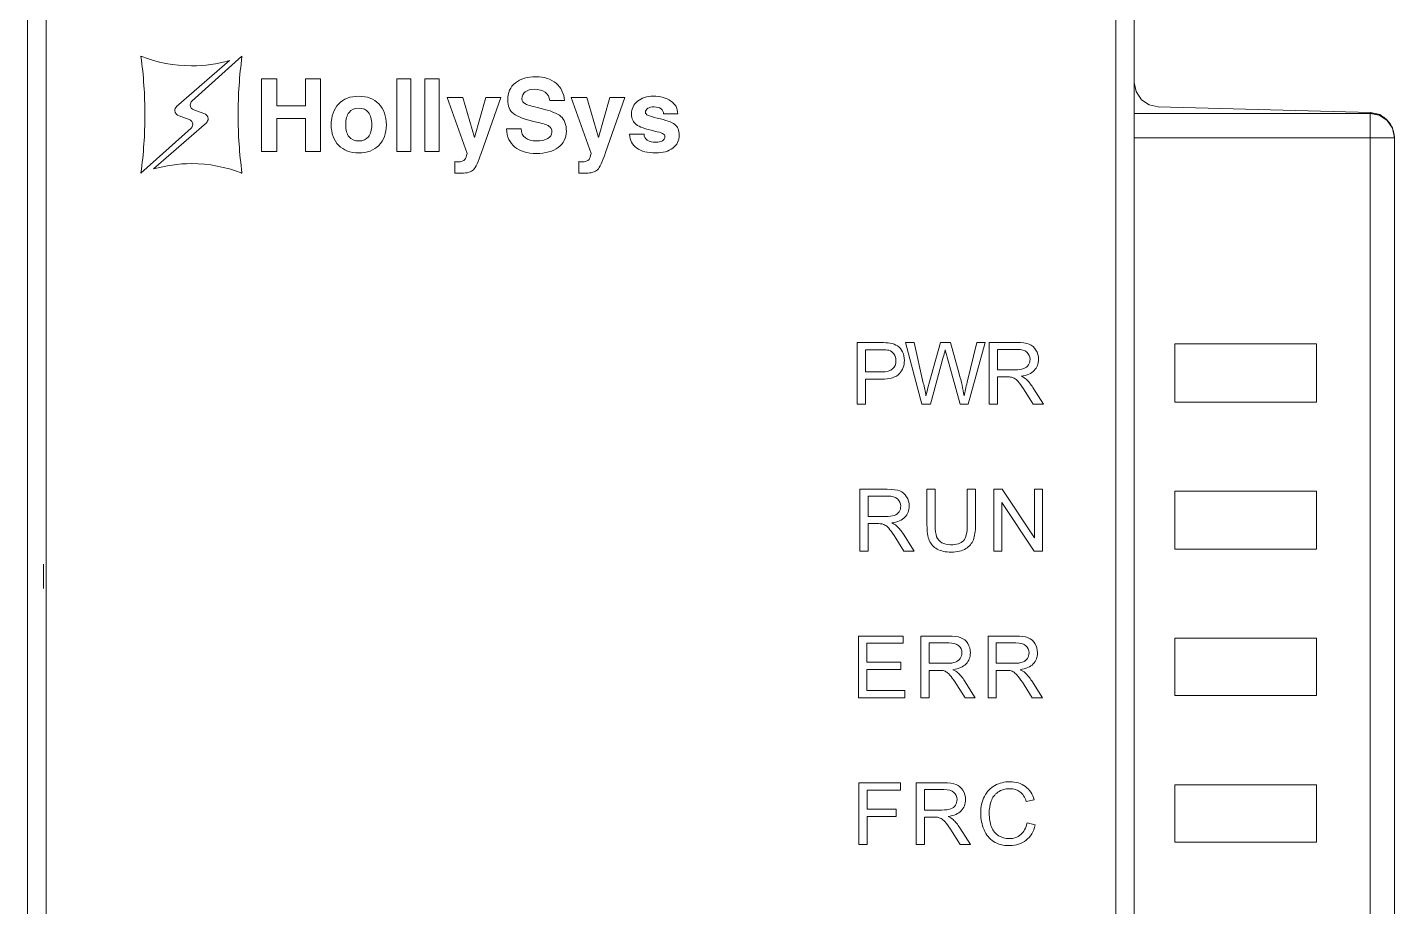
# Model space of a CAD drawing. Header units: millimetres. Extents: x 33157 to 59611, y -29750 to 1750.
# Drawn here: x 53348.92 to 53393.67, y -3073.43 to -3044.67 of the extents above; entities that cross this region are included whole.
import ezdxf

# ---------------------------------------------------------------- set-up
doc = ezdxf.new("R2010")
doc.units = ezdxf.units.MM
doc.layers.add('layer 1', color=7, linetype='Continuous', lineweight=18)

msp = doc.modelspace()

# ---------------------------------------------------------------- linework, layer by layer
at = {"layer": 'layer 1', "lineweight": 9}
for p, q in [((53348.924, -3043.274), (53348.924, -3207.671)), ((53349.54, -3043.274), (53349.54, -3107.638)), ((53384.522, -3043.274), (53384.522, -3107.638)), ((53385.121, -3043.274), (53385.121, -3170.437)), ((53392.83, -3047.485), (53392.83, -3168.689)), ((53393.629, -3048.251), (53393.629, -3048.284)), ((53393.629, -3048.284), (53393.629, -3168.207)), ((53349.45, -3062.225), (53349.45, -3063.023))]:
    msp.add_line(p, q, dxfattribs=at)
for points in [[(53386.449, -3056.928), (53391.082, -3056.928), (53391.082, -3055.024), (53386.449, -3055.024)], [(53386.449, -3061.738), (53391.082, -3061.738), (53391.082, -3059.835), (53386.449, -3059.835)], [(53386.449, -3066.523), (53391.082, -3066.523), (53391.082, -3064.645), (53386.449, -3064.645)], [(53386.449, -3071.323), (53391.082, -3071.323), (53391.082, -3069.445), (53386.449, -3069.445)]]:
    msp.add_lwpolyline(points, close=True, dxfattribs=at)
at = {"layer": 'layer 1'}
for points, knots in [([(53354.212, -3047.681), (53354.212, -3047.681), (53354.212, -3047.681), (53354.212, -3047.681), (53354.212, -3047.681), (53353.883, -3047.56), (53353.883, -3047.56), (53353.805, -3047.544), (53353.746, -3047.475), (53353.746, -3047.392), (53353.746, -3047.34), (53353.769, -3047.295), (53353.805, -3047.263), (53353.805, -3047.263), (53353.805, -3047.262), (53353.805, -3047.262), (53353.805, -3047.262), (53355.533, -3045.751), (53355.533, -3045.751), (53355.138, -3045.864), (53354.722, -3045.925), (53354.291, -3045.925), (53353.718, -3045.925), (53353.17, -3045.817), (53352.665, -3045.622), (53352.657, -3045.619), (53352.648, -3045.617), (53352.64, -3045.614), (53352.64, -3045.614), (53352.64, -3045.624), (53352.64, -3045.624), (53352.724, -3046.246), (53352.768, -3046.88), (53352.768, -3047.525), (53352.768, -3048.169), (53352.724, -3048.803), (53352.64, -3049.424), (53352.64, -3049.424), (53352.64, -3049.438), (53352.64, -3049.438), (53352.64, -3049.438), (53354.279, -3047.969), (53354.279, -3047.969), (53354.279, -3047.969), (53354.279, -3047.968), (53354.279, -3047.968), (53354.312, -3047.937), (53354.332, -3047.893), (53354.332, -3047.844), (53354.332, -3047.768), (53354.282, -3047.703), (53354.212, -3047.681)], [0, 0, 0, 0, 137103.462446, 137103.462446, 137103.462446, 274206.924892, 274206.924892, 274206.924892, 411310.387339, 411310.387339, 411310.387339, 548413.849785, 548413.849785, 548413.849785, 685517.312231, 685517.312231, 685517.312231, 822620.774677, 822620.774677, 822620.774677, 959724.237123, 959724.237123, 959724.237123, 1096827.69957, 1096827.69957, 1096827.69957, 1233931.162016, 1233931.162016, 1233931.162016, 1371034.624462, 1371034.624462, 1371034.624462, 1508138.086908, 1508138.086908, 1508138.086908, 1645241.549354, 1645241.549354, 1645241.549354, 1782345.011801, 1782345.011801, 1782345.011801, 1919448.474247, 1919448.474247, 1919448.474247, 2056551.936693, 2056551.936693, 2056551.936693, 2193655.399139, 2193655.399139, 2193655.399139, 2330758.861585, 2330758.861585, 2330758.861585, 2330758.861585]), ([(53354.37, -3047.37), (53354.37, -3047.37), (53354.37, -3047.37), (53354.37, -3047.37), (53354.37, -3047.37), (53354.7, -3047.49), (53354.7, -3047.49), (53354.778, -3047.507), (53354.836, -3047.576), (53354.836, -3047.659), (53354.836, -3047.71), (53354.813, -3047.756), (53354.777, -3047.788), (53354.777, -3047.788), (53354.777, -3047.789), (53354.777, -3047.789), (53354.777, -3047.789), (53353.049, -3049.3), (53353.049, -3049.3), (53353.444, -3049.187), (53353.86, -3049.125), (53354.291, -3049.125), (53354.865, -3049.125), (53355.413, -3049.233), (53355.917, -3049.429), (53355.926, -3049.432), (53355.934, -3049.434), (53355.942, -3049.437), (53355.942, -3049.437), (53355.942, -3049.426), (53355.942, -3049.426), (53355.859, -3048.805), (53355.815, -3048.171), (53355.815, -3047.526), (53355.815, -3046.882), (53355.859, -3046.248), (53355.942, -3045.626), (53355.942, -3045.626), (53355.942, -3045.613), (53355.942, -3045.613), (53355.942, -3045.613), (53354.303, -3047.081), (53354.303, -3047.081), (53354.303, -3047.081), (53354.303, -3047.082), (53354.303, -3047.082), (53354.271, -3047.114), (53354.25, -3047.157), (53354.25, -3047.206), (53354.25, -3047.283), (53354.301, -3047.347), (53354.37, -3047.37)], [0, 0, 0, 0, 137108.728359, 137108.728359, 137108.728359, 274217.456719, 274217.456719, 274217.456719, 411326.185078, 411326.185078, 411326.185078, 548434.913437, 548434.913437, 548434.913437, 685543.641796, 685543.641796, 685543.641796, 822652.370156, 822652.370156, 822652.370156, 959761.098515, 959761.098515, 959761.098515, 1096869.826874, 1096869.826874, 1096869.826874, 1233978.555234, 1233978.555234, 1233978.555234, 1371087.283593, 1371087.283593, 1371087.283593, 1508196.011952, 1508196.011952, 1508196.011952, 1645304.740312, 1645304.740312, 1645304.740312, 1782413.468671, 1782413.468671, 1782413.468671, 1919522.19703, 1919522.19703, 1919522.19703, 2056630.925389, 2056630.925389, 2056630.925389, 2193739.653749, 2193739.653749, 2193739.653749, 2330848.382108, 2330848.382108, 2330848.382108, 2330848.382108]), ([(53356.586, -3046.348), (53356.586, -3046.348), (53356.834, -3046.348), (53356.834, -3046.348), (53356.834, -3046.348), (53357.084, -3046.348), (53357.084, -3046.348), (53357.084, -3046.348), (53357.084, -3047.239), (53357.084, -3047.239), (53357.084, -3047.239), (53358.015, -3047.239), (53358.015, -3047.239), (53358.015, -3047.239), (53358.015, -3046.348), (53358.015, -3046.348), (53358.015, -3046.348), (53358.263, -3046.348), (53358.263, -3046.348), (53358.263, -3046.348), (53358.512, -3046.348), (53358.512, -3046.348), (53358.512, -3046.348), (53358.512, -3048.728), (53358.512, -3048.728), (53358.512, -3048.728), (53358.264, -3048.728), (53358.264, -3048.728), (53358.264, -3048.728), (53358.015, -3048.728), (53358.015, -3048.728), (53358.015, -3048.728), (53358.015, -3047.649), (53358.015, -3047.649), (53358.015, -3047.649), (53357.084, -3047.649), (53357.084, -3047.649), (53357.084, -3047.649), (53357.084, -3048.728), (53357.084, -3048.728), (53357.084, -3048.728), (53356.836, -3048.728), (53356.836, -3048.728), (53356.836, -3048.728), (53356.586, -3048.728), (53356.586, -3048.728), (53356.586, -3048.728), (53356.586, -3046.348), (53356.586, -3046.348)], [0, 0, 0, 0, 137491.532904, 137491.532904, 137491.532904, 274983.065808, 274983.065808, 274983.065808, 412474.598712, 412474.598712, 412474.598712, 549966.131616, 549966.131616, 549966.131616, 687457.66452, 687457.66452, 687457.66452, 824949.197424, 824949.197424, 824949.197424, 962440.730328, 962440.730328, 962440.730328, 1099932.263232, 1099932.263232, 1099932.263232, 1237423.796137, 1237423.796137, 1237423.796137, 1374915.329041, 1374915.329041, 1374915.329041, 1512406.861945, 1512406.861945, 1512406.861945, 1649898.394849, 1649898.394849, 1649898.394849, 1787389.927753, 1787389.927753, 1787389.927753, 1924881.460657, 1924881.460657, 1924881.460657, 2062372.993561, 2062372.993561, 2062372.993561, 2199864.526465, 2199864.526465, 2199864.526465, 2199864.526465]), ([(53361.001, -3046.348), (53361.001, -3046.348), (53361.233, -3046.348), (53361.233, -3046.348), (53361.233, -3046.348), (53361.466, -3046.348), (53361.466, -3046.348), (53361.466, -3046.348), (53361.466, -3048.728), (53361.466, -3048.728), (53361.466, -3048.728), (53361.234, -3048.728), (53361.234, -3048.728), (53361.234, -3048.728), (53361.001, -3048.728), (53361.001, -3048.728), (53361.001, -3048.728), (53361.001, -3046.348), (53361.001, -3046.348)], [0, 0, 0, 0, 145598.028207, 145598.028207, 145598.028207, 291196.056414, 291196.056414, 291196.056414, 436794.084621, 436794.084621, 436794.084621, 582392.112828, 582392.112828, 582392.112828, 727990.141035, 727990.141035, 727990.141035, 873588.169242, 873588.169242, 873588.169242, 873588.169242]), ([(53361.923, -3046.348), (53361.923, -3046.348), (53362.154, -3046.348), (53362.154, -3046.348), (53362.154, -3046.348), (53362.387, -3046.348), (53362.387, -3046.348), (53362.387, -3046.348), (53362.387, -3048.728), (53362.387, -3048.728), (53362.387, -3048.728), (53362.156, -3048.728), (53362.156, -3048.728), (53362.156, -3048.728), (53361.923, -3048.728), (53361.923, -3048.728), (53361.923, -3048.728), (53361.923, -3046.348), (53361.923, -3046.348)], [0, 0, 0, 0, 145600.467862, 145600.467862, 145600.467862, 291200.935724, 291200.935724, 291200.935724, 436801.403586, 436801.403586, 436801.403586, 582401.871449, 582401.871449, 582401.871449, 728002.339311, 728002.339311, 728002.339311, 873602.807173, 873602.807173, 873602.807173, 873602.807173]), ([(53366.005, -3047.063), (53365.997, -3046.95), (53365.947, -3046.859), (53365.856, -3046.793), (53365.766, -3046.726), (53365.648, -3046.693), (53365.502, -3046.693), (53365.376, -3046.693), (53365.277, -3046.721), (53365.206, -3046.776), (53365.135, -3046.832), (53365.099, -3046.909), (53365.099, -3047.009), (53365.099, -3047.08), (53365.136, -3047.135), (53365.211, -3047.174), (53365.284, -3047.213), (53365.44, -3047.258), (53365.679, -3047.311), (53366.025, -3047.389), (53366.257, -3047.479), (53366.374, -3047.58), (53366.49, -3047.681), (53366.549, -3047.842), (53366.549, -3048.064), (53366.549, -3048.288), (53366.461, -3048.465), (53366.285, -3048.596), (53366.109, -3048.728), (53365.871, -3048.793), (53365.571, -3048.793), (53365.269, -3048.793), (53365.034, -3048.723), (53364.865, -3048.584), (53364.695, -3048.445), (53364.604, -3048.247), (53364.592, -3047.99), (53364.592, -3047.99), (53365.071, -3047.99), (53365.071, -3047.99), (53365.077, -3048.116), (53365.123, -3048.213), (53365.209, -3048.281), (53365.296, -3048.349), (53365.416, -3048.383), (53365.571, -3048.383), (53365.729, -3048.383), (53365.853, -3048.358), (53365.942, -3048.306), (53366.032, -3048.255), (53366.076, -3048.184), (53366.076, -3048.094), (53366.076, -3048.004), (53366.044, -3047.938), (53365.98, -3047.896), (53365.917, -3047.854), (53365.783, -3047.81), (53365.578, -3047.765), (53365.2, -3047.681), (53364.948, -3047.589), (53364.82, -3047.491), (53364.694, -3047.394), (53364.631, -3047.242), (53364.631, -3047.036), (53364.631, -3046.805), (53364.714, -3046.622), (53364.882, -3046.486), (53365.049, -3046.351), (53365.275, -3046.283), (53365.561, -3046.283), (53365.827, -3046.283), (53366.044, -3046.353), (53366.212, -3046.494), (53366.379, -3046.635), (53366.472, -3046.824), (53366.491, -3047.063), (53366.491, -3047.063), (53366.005, -3047.063), (53366.005, -3047.063)], [0, 0, 0, 0, 135643.037634, 135643.037634, 135643.037634, 271286.075267, 271286.075267, 271286.075267, 406929.112901, 406929.112901, 406929.112901, 542572.150535, 542572.150535, 542572.150535, 678215.188168, 678215.188168, 678215.188168, 813858.225802, 813858.225802, 813858.225802, 949501.263435, 949501.263435, 949501.263435, 1085144.301069, 1085144.301069, 1085144.301069, 1220787.338703, 1220787.338703, 1220787.338703, 1356430.376336, 1356430.376336, 1356430.376336, 1492073.41397, 1492073.41397, 1492073.41397, 1627716.451604, 1627716.451604, 1627716.451604, 1763359.489237, 1763359.489237, 1763359.489237, 1899002.526871, 1899002.526871, 1899002.526871, 2034645.564505, 2034645.564505, 2034645.564505, 2170288.602138, 2170288.602138, 2170288.602138, 2305931.639772, 2305931.639772, 2305931.639772, 2441574.677405, 2441574.677405, 2441574.677405, 2577217.715039, 2577217.715039, 2577217.715039, 2712860.752673, 2712860.752673, 2712860.752673, 2848503.790306, 2848503.790306, 2848503.790306, 2984146.82794, 2984146.82794, 2984146.82794, 3119789.865574, 3119789.865574, 3119789.865574, 3255432.903207, 3255432.903207, 3255432.903207, 3391075.940841, 3391075.940841, 3391075.940841, 3526718.978474, 3526718.978474, 3526718.978474, 3526718.978474]), ([(53359.104, -3048.527), (53358.941, -3048.362), (53358.86, -3048.139), (53358.86, -3047.858), (53358.86, -3047.571), (53358.941, -3047.343), (53359.104, -3047.174), (53359.266, -3047.006), (53359.485, -3046.921), (53359.761, -3046.921), (53360.038, -3046.921), (53360.258, -3047.006), (53360.42, -3047.174), (53360.582, -3047.343), (53360.663, -3047.571), (53360.663, -3047.858), (53360.663, -3048.139), (53360.582, -3048.362), (53360.42, -3048.527), (53360.258, -3048.692), (53360.038, -3048.774), (53359.761, -3048.774), (53359.485, -3048.774), (53359.266, -3048.692), (53359.104, -3048.527)], [0, 0, 0, 0, 142355.771909, 142355.771909, 142355.771909, 284711.543818, 284711.543818, 284711.543818, 427067.315728, 427067.315728, 427067.315728, 569423.087637, 569423.087637, 569423.087637, 711778.859546, 711778.859546, 711778.859546, 854134.631455, 854134.631455, 854134.631455, 996490.403364, 996490.403364, 996490.403364, 1138846.175274, 1138846.175274, 1138846.175274, 1138846.175274]), ([(53363.772, -3048.766), (53363.67, -3049.063), (53363.583, -3049.249), (53363.511, -3049.325), (53363.438, -3049.4), (53363.309, -3049.438), (53363.123, -3049.438), (53363.123, -3049.438), (53362.901, -3049.433), (53362.901, -3049.433), (53362.901, -3049.433), (53362.901, -3049.061), (53362.901, -3049.061), (53362.912, -3049.065), (53362.942, -3049.067), (53362.991, -3049.067), (53363.115, -3049.067), (53363.196, -3049.042), (53363.234, -3048.991), (53363.257, -3048.959), (53363.281, -3048.892), (53363.305, -3048.79), (53363.305, -3048.79), (53362.648, -3046.967), (53362.648, -3046.967), (53362.648, -3046.967), (53362.903, -3046.967), (53362.903, -3046.967), (53362.903, -3046.967), (53363.161, -3046.967), (53363.161, -3046.967), (53363.161, -3046.967), (53363.544, -3048.274), (53363.544, -3048.274), (53363.544, -3048.274), (53363.545, -3048.274), (53363.545, -3048.274), (53363.545, -3048.274), (53363.918, -3046.967), (53363.918, -3046.967), (53363.918, -3046.967), (53364.161, -3046.967), (53364.161, -3046.967), (53364.161, -3046.967), (53364.404, -3046.967), (53364.404, -3046.967), (53364.404, -3046.967), (53363.772, -3048.766), (53363.772, -3048.766)], [0, 0, 0, 0, 137508.100807, 137508.100807, 137508.100807, 275016.201614, 275016.201614, 275016.201614, 412524.302421, 412524.302421, 412524.302421, 550032.403228, 550032.403228, 550032.403228, 687540.504035, 687540.504035, 687540.504035, 825048.604842, 825048.604842, 825048.604842, 962556.705649, 962556.705649, 962556.705649, 1100064.806456, 1100064.806456, 1100064.806456, 1237572.907263, 1237572.907263, 1237572.907263, 1375081.00807, 1375081.00807, 1375081.00807, 1512589.108877, 1512589.108877, 1512589.108877, 1650097.209684, 1650097.209684, 1650097.209684, 1787605.310491, 1787605.310491, 1787605.310491, 1925113.411298, 1925113.411298, 1925113.411298, 2062621.512105, 2062621.512105, 2062621.512105, 2200129.612912, 2200129.612912, 2200129.612912, 2200129.612912]), ([(53367.829, -3048.766), (53367.728, -3049.063), (53367.64, -3049.249), (53367.568, -3049.325), (53367.496, -3049.4), (53367.366, -3049.438), (53367.181, -3049.438), (53367.181, -3049.438), (53366.959, -3049.433), (53366.959, -3049.433), (53366.959, -3049.433), (53366.959, -3049.061), (53366.959, -3049.061), (53366.969, -3049.065), (53366.999, -3049.067), (53367.048, -3049.067), (53367.172, -3049.067), (53367.253, -3049.042), (53367.291, -3048.991), (53367.314, -3048.959), (53367.338, -3048.892), (53367.362, -3048.79), (53367.362, -3048.79), (53366.705, -3046.967), (53366.705, -3046.967), (53366.705, -3046.967), (53366.961, -3046.967), (53366.961, -3046.967), (53366.961, -3046.967), (53367.218, -3046.967), (53367.218, -3046.967), (53367.218, -3046.967), (53367.601, -3048.274), (53367.601, -3048.274), (53367.601, -3048.274), (53367.602, -3048.274), (53367.602, -3048.274), (53367.602, -3048.274), (53367.975, -3046.967), (53367.975, -3046.967), (53367.975, -3046.967), (53368.218, -3046.967), (53368.218, -3046.967), (53368.218, -3046.967), (53368.461, -3046.967), (53368.461, -3046.967), (53368.461, -3046.967), (53367.829, -3048.766), (53367.829, -3048.766)], [0, 0, 0, 0, 137518.243288, 137518.243288, 137518.243288, 275036.486576, 275036.486576, 275036.486576, 412554.729864, 412554.729864, 412554.729864, 550072.973152, 550072.973152, 550072.973152, 687591.21644, 687591.21644, 687591.21644, 825109.459728, 825109.459728, 825109.459728, 962627.703016, 962627.703016, 962627.703016, 1100145.946304, 1100145.946304, 1100145.946304, 1237664.189592, 1237664.189592, 1237664.189592, 1375182.43288, 1375182.43288, 1375182.43288, 1512700.676168, 1512700.676168, 1512700.676168, 1650218.919456, 1650218.919456, 1650218.919456, 1787737.162744, 1787737.162744, 1787737.162744, 1925255.406032, 1925255.406032, 1925255.406032, 2062773.64932, 2062773.64932, 2062773.64932, 2200291.892608, 2200291.892608, 2200291.892608, 2200291.892608]), ([(53369.73, -3047.496), (53369.73, -3047.428), (53369.702, -3047.373), (53369.646, -3047.332), (53369.59, -3047.291), (53369.516, -3047.27), (53369.423, -3047.27), (53369.333, -3047.27), (53369.263, -3047.286), (53369.213, -3047.316), (53369.162, -3047.347), (53369.137, -3047.39), (53369.137, -3047.445), (53369.137, -3047.484), (53369.166, -3047.518), (53369.223, -3047.546), (53369.279, -3047.573), (53369.379, -3047.602), (53369.523, -3047.635), (53369.808, -3047.699), (53369.999, -3047.768), (53370.095, -3047.844), (53370.192, -3047.919), (53370.24, -3048.038), (53370.24, -3048.2), (53370.24, -3048.372), (53370.17, -3048.511), (53370.03, -3048.617), (53369.89, -3048.722), (53369.706, -3048.774), (53369.477, -3048.774), (53369.205, -3048.774), (53368.996, -3048.723), (53368.85, -3048.619), (53368.704, -3048.515), (53368.626, -3048.364), (53368.616, -3048.166), (53368.616, -3048.166), (53369.089, -3048.166), (53369.089, -3048.166), (53369.092, -3048.247), (53369.128, -3048.31), (53369.197, -3048.356), (53369.265, -3048.402), (53369.358, -3048.425), (53369.476, -3048.425), (53369.569, -3048.425), (53369.642, -3048.409), (53369.694, -3048.377), (53369.747, -3048.345), (53369.773, -3048.301), (53369.773, -3048.244), (53369.773, -3048.204), (53369.748, -3048.17), (53369.697, -3048.142), (53369.646, -3048.115), (53369.557, -3048.087), (53369.43, -3048.059), (53369.132, -3047.992), (53368.932, -3047.921), (53368.832, -3047.847), (53368.732, -3047.774), (53368.682, -3047.66), (53368.682, -3047.505), (53368.682, -3047.331), (53368.747, -3047.189), (53368.877, -3047.082), (53369.007, -3046.975), (53369.178, -3046.921), (53369.391, -3046.921), (53369.63, -3046.921), (53369.824, -3046.974), (53369.97, -3047.079), (53370.117, -3047.184), (53370.191, -3047.323), (53370.191, -3047.496), (53370.191, -3047.496), (53370.191, -3047.496), (53370.191, -3047.496), (53370.191, -3047.496), (53369.73, -3047.496), (53369.73, -3047.496)], [0, 0, 0, 0, 135485.783661, 135485.783661, 135485.783661, 270971.567321, 270971.567321, 270971.567321, 406457.350982, 406457.350982, 406457.350982, 541943.134643, 541943.134643, 541943.134643, 677428.918304, 677428.918304, 677428.918304, 812914.701964, 812914.701964, 812914.701964, 948400.485625, 948400.485625, 948400.485625, 1083886.269286, 1083886.269286, 1083886.269286, 1219372.052947, 1219372.052947, 1219372.052947, 1354857.836607, 1354857.836607, 1354857.836607, 1490343.620268, 1490343.620268, 1490343.620268, 1625829.403929, 1625829.403929, 1625829.403929, 1761315.187589, 1761315.187589, 1761315.187589, 1896800.97125, 1896800.97125, 1896800.97125, 2032286.754911, 2032286.754911, 2032286.754911, 2167772.538572, 2167772.538572, 2167772.538572, 2303258.322232, 2303258.322232, 2303258.322232, 2438744.105893, 2438744.105893, 2438744.105893, 2574229.889554, 2574229.889554, 2574229.889554, 2709715.673214, 2709715.673214, 2709715.673214, 2845201.456875, 2845201.456875, 2845201.456875, 2980687.240536, 2980687.240536, 2980687.240536, 3116173.024197, 3116173.024197, 3116173.024197, 3251658.807857, 3251658.807857, 3251658.807857, 3387144.591518, 3387144.591518, 3387144.591518, 3522630.375179, 3522630.375179, 3522630.375179, 3658116.15884, 3658116.15884, 3658116.15884, 3658116.15884]), ([(53360.077, -3048.249), (53360.15, -3048.159), (53360.186, -3048.027), (53360.186, -3047.853), (53360.186, -3047.675), (53360.15, -3047.54), (53360.077, -3047.448), (53360.005, -3047.356), (53359.899, -3047.31), (53359.761, -3047.31), (53359.622, -3047.31), (53359.517, -3047.356), (53359.445, -3047.448), (53359.373, -3047.54), (53359.337, -3047.675), (53359.337, -3047.853), (53359.337, -3048.027), (53359.373, -3048.159), (53359.445, -3048.249), (53359.517, -3048.34), (53359.622, -3048.385), (53359.761, -3048.385), (53359.899, -3048.385), (53360.005, -3048.34), (53360.077, -3048.249)], [0, 0, 0, 0, 142356.978947, 142356.978947, 142356.978947, 284713.957893, 284713.957893, 284713.957893, 427070.93684, 427070.93684, 427070.93684, 569427.915786, 569427.915786, 569427.915786, 711784.894733, 711784.894733, 711784.894733, 854141.87368, 854141.87368, 854141.87368, 996498.852626, 996498.852626, 996498.852626, 1138855.831573, 1138855.831573, 1138855.831573, 1138855.831573]), ([(53376.06, -3056.997), (53376.06, -3056.997), (53376.06, -3054.977), (53376.06, -3054.977), (53376.06, -3054.977), (53376.823, -3054.977), (53376.823, -3054.977), (53376.957, -3054.977), (53377.06, -3054.983), (53377.131, -3054.996), (53377.23, -3055.012), (53377.313, -3055.044), (53377.38, -3055.09), (53377.448, -3055.136), (53377.502, -3055.201), (53377.543, -3055.285), (53377.584, -3055.368), (53377.604, -3055.46), (53377.604, -3055.56), (53377.604, -3055.731), (53377.549, -3055.876), (53377.44, -3055.995), (53377.331, -3056.114), (53377.133, -3056.173), (53376.847, -3056.173), (53376.847, -3056.173), (53376.328, -3056.173), (53376.328, -3056.173), (53376.328, -3056.173), (53376.328, -3056.997), (53376.328, -3056.997), (53376.328, -3056.997), (53376.06, -3056.997), (53376.06, -3056.997)], [0, 0, 0, 0, 139618.280275, 139618.280275, 139618.280275, 279236.560549, 279236.560549, 279236.560549, 418854.840824, 418854.840824, 418854.840824, 558473.121099, 558473.121099, 558473.121099, 698091.401373, 698091.401373, 698091.401373, 837709.681648, 837709.681648, 837709.681648, 977327.961923, 977327.961923, 977327.961923, 1116946.242197, 1116946.242197, 1116946.242197, 1256564.522472, 1256564.522472, 1256564.522472, 1396182.802747, 1396182.802747, 1396182.802747, 1535801.083021, 1535801.083021, 1535801.083021, 1535801.083021]), ([(53378.174, -3056.997), (53378.174, -3056.997), (53377.642, -3054.977), (53377.642, -3054.977), (53377.642, -3054.977), (53377.919, -3054.977), (53377.919, -3054.977), (53377.919, -3054.977), (53378.222, -3056.302), (53378.222, -3056.302), (53378.255, -3056.44), (53378.284, -3056.578), (53378.309, -3056.715), (53378.362, -3056.499), (53378.393, -3056.375), (53378.402, -3056.342), (53378.402, -3056.342), (53378.784, -3054.977), (53378.784, -3054.977), (53378.784, -3054.977), (53379.106, -3054.977), (53379.106, -3054.977), (53379.106, -3054.977), (53379.396, -3056), (53379.396, -3056), (53379.467, -3056.254), (53379.52, -3056.492), (53379.554, -3056.715), (53379.58, -3056.587), (53379.615, -3056.441), (53379.657, -3056.276), (53379.657, -3056.276), (53379.972, -3054.977), (53379.972, -3054.977), (53379.972, -3054.977), (53380.241, -3054.977), (53380.241, -3054.977), (53380.241, -3054.977), (53379.688, -3056.997), (53379.688, -3056.997), (53379.688, -3056.997), (53379.427, -3056.997), (53379.427, -3056.997), (53379.427, -3056.997), (53379.004, -3055.458), (53379.004, -3055.458), (53378.968, -3055.329), (53378.946, -3055.25), (53378.938, -3055.221), (53378.915, -3055.313), (53378.895, -3055.392), (53378.877, -3055.457), (53378.877, -3055.457), (53378.453, -3056.997), (53378.453, -3056.997), (53378.453, -3056.997), (53378.174, -3056.997), (53378.174, -3056.997)], [0, 0, 0, 0, 136703.452576, 136703.452576, 136703.452576, 273406.905152, 273406.905152, 273406.905152, 410110.357728, 410110.357728, 410110.357728, 546813.810304, 546813.810304, 546813.810304, 683517.26288, 683517.26288, 683517.26288, 820220.715456, 820220.715456, 820220.715456, 956924.168032, 956924.168032, 956924.168032, 1093627.620608, 1093627.620608, 1093627.620608, 1230331.073184, 1230331.073184, 1230331.073184, 1367034.52576, 1367034.52576, 1367034.52576, 1503737.978336, 1503737.978336, 1503737.978336, 1640441.430912, 1640441.430912, 1640441.430912, 1777144.883488, 1777144.883488, 1777144.883488, 1913848.336064, 1913848.336064, 1913848.336064, 2050551.78864, 2050551.78864, 2050551.78864, 2187255.241216, 2187255.241216, 2187255.241216, 2323958.693792, 2323958.693792, 2323958.693792, 2460662.146368, 2460662.146368, 2460662.146368, 2597365.598944, 2597365.598944, 2597365.598944, 2597365.598944]), ([(53380.377, -3056.997), (53380.377, -3056.997), (53380.377, -3054.977), (53380.377, -3054.977), (53380.377, -3054.977), (53381.272, -3054.977), (53381.272, -3054.977), (53381.452, -3054.977), (53381.589, -3054.995), (53381.683, -3055.031), (53381.777, -3055.067), (53381.851, -3055.131), (53381.907, -3055.223), (53381.963, -3055.315), (53381.991, -3055.416), (53381.991, -3055.527), (53381.991, -3055.671), (53381.944, -3055.792), (53381.852, -3055.89), (53381.759, -3055.988), (53381.616, -3056.05), (53381.422, -3056.077), (53381.493, -3056.111), (53381.547, -3056.145), (53381.584, -3056.178), (53381.662, -3056.249), (53381.736, -3056.339), (53381.805, -3056.447), (53381.805, -3056.447), (53382.154, -3056.997), (53382.154, -3056.997), (53382.154, -3056.997), (53381.82, -3056.997), (53381.82, -3056.997), (53381.82, -3056.997), (53381.553, -3056.577), (53381.553, -3056.577), (53381.475, -3056.455), (53381.411, -3056.362), (53381.361, -3056.298), (53381.31, -3056.233), (53381.265, -3056.189), (53381.225, -3056.163), (53381.185, -3056.137), (53381.144, -3056.12), (53381.103, -3056.109), (53381.073, -3056.103), (53381.023, -3056.1), (53380.954, -3056.1), (53380.954, -3056.1), (53380.645, -3056.1), (53380.645, -3056.1), (53380.645, -3056.1), (53380.645, -3056.997), (53380.645, -3056.997), (53380.645, -3056.997), (53380.377, -3056.997), (53380.377, -3056.997)], [0, 0, 0, 0, 136712.423883, 136712.423883, 136712.423883, 273424.847766, 273424.847766, 273424.847766, 410137.271649, 410137.271649, 410137.271649, 546849.695532, 546849.695532, 546849.695532, 683562.119414, 683562.119414, 683562.119414, 820274.543297, 820274.543297, 820274.543297, 956986.96718, 956986.96718, 956986.96718, 1093699.391063, 1093699.391063, 1093699.391063, 1230411.814946, 1230411.814946, 1230411.814946, 1367124.238829, 1367124.238829, 1367124.238829, 1503836.662712, 1503836.662712, 1503836.662712, 1640549.086595, 1640549.086595, 1640549.086595, 1777261.510478, 1777261.510478, 1777261.510478, 1913973.93436, 1913973.93436, 1913973.93436, 2050686.358243, 2050686.358243, 2050686.358243, 2187398.782126, 2187398.782126, 2187398.782126, 2324111.206009, 2324111.206009, 2324111.206009, 2460823.629892, 2460823.629892, 2460823.629892, 2597536.053775, 2597536.053775, 2597536.053775, 2597536.053775]), ([(53376.328, -3055.936), (53376.328, -3055.936), (53376.85, -3055.936), (53376.85, -3055.936), (53377.023, -3055.936), (53377.146, -3055.904), (53377.219, -3055.84), (53377.291, -3055.775), (53377.327, -3055.685), (53377.327, -3055.568), (53377.327, -3055.484), (53377.306, -3055.411), (53377.263, -3055.351), (53377.221, -3055.291), (53377.164, -3055.251), (53377.094, -3055.231), (53377.049, -3055.22), (53376.966, -3055.214), (53376.845, -3055.214), (53376.845, -3055.214), (53376.328, -3055.214), (53376.328, -3055.214), (53376.328, -3055.214), (53376.328, -3055.936), (53376.328, -3055.936)], [0, 0, 0, 0, 142412.867791, 142412.867791, 142412.867791, 284825.735582, 284825.735582, 284825.735582, 427238.603373, 427238.603373, 427238.603373, 569651.471163, 569651.471163, 569651.471163, 712064.338954, 712064.338954, 712064.338954, 854477.206745, 854477.206745, 854477.206745, 996890.074536, 996890.074536, 996890.074536, 1139302.942327, 1139302.942327, 1139302.942327, 1139302.942327]), ([(53380.645, -3055.868), (53380.645, -3055.868), (53381.219, -3055.868), (53381.219, -3055.868), (53381.341, -3055.868), (53381.436, -3055.856), (53381.505, -3055.83), (53381.573, -3055.805), (53381.626, -3055.765), (53381.661, -3055.709), (53381.697, -3055.653), (53381.714, -3055.593), (53381.714, -3055.528), (53381.714, -3055.432), (53381.68, -3055.353), (53381.611, -3055.292), (53381.542, -3055.23), (53381.433, -3055.2), (53381.284, -3055.2), (53381.284, -3055.2), (53380.645, -3055.2), (53380.645, -3055.2), (53380.645, -3055.2), (53380.645, -3055.868), (53380.645, -3055.868)], [0, 0, 0, 0, 142424.372226, 142424.372226, 142424.372226, 284848.744452, 284848.744452, 284848.744452, 427273.116679, 427273.116679, 427273.116679, 569697.488905, 569697.488905, 569697.488905, 712121.861131, 712121.861131, 712121.861131, 854546.233357, 854546.233357, 854546.233357, 996970.605583, 996970.605583, 996970.605583, 1139394.97781, 1139394.97781, 1139394.97781, 1139394.97781]), ([(53376.147, -3061.797), (53376.147, -3061.797), (53376.147, -3059.777), (53376.147, -3059.777), (53376.147, -3059.777), (53377.042, -3059.777), (53377.042, -3059.777), (53377.222, -3059.777), (53377.359, -3059.795), (53377.453, -3059.831), (53377.547, -3059.867), (53377.621, -3059.931), (53377.677, -3060.023), (53377.733, -3060.115), (53377.761, -3060.216), (53377.761, -3060.327), (53377.761, -3060.471), (53377.714, -3060.592), (53377.622, -3060.69), (53377.529, -3060.788), (53377.386, -3060.85), (53377.192, -3060.877), (53377.263, -3060.911), (53377.317, -3060.945), (53377.354, -3060.978), (53377.432, -3061.049), (53377.506, -3061.139), (53377.575, -3061.247), (53377.575, -3061.247), (53377.924, -3061.797), (53377.924, -3061.797), (53377.924, -3061.797), (53377.59, -3061.797), (53377.59, -3061.797), (53377.59, -3061.797), (53377.323, -3061.377), (53377.323, -3061.377), (53377.245, -3061.255), (53377.181, -3061.162), (53377.131, -3061.098), (53377.08, -3061.033), (53377.035, -3060.989), (53376.995, -3060.963), (53376.955, -3060.937), (53376.914, -3060.92), (53376.873, -3060.909), (53376.843, -3060.903), (53376.793, -3060.9), (53376.724, -3060.9), (53376.724, -3060.9), (53376.415, -3060.9), (53376.415, -3060.9), (53376.415, -3060.9), (53376.415, -3061.797), (53376.415, -3061.797), (53376.415, -3061.797), (53376.147, -3061.797), (53376.147, -3061.797)], [0, 0, 0, 0, 136708.215228, 136708.215228, 136708.215228, 273416.430456, 273416.430456, 273416.430456, 410124.645684, 410124.645684, 410124.645684, 546832.860912, 546832.860912, 546832.860912, 683541.07614, 683541.07614, 683541.07614, 820249.291368, 820249.291368, 820249.291368, 956957.506596, 956957.506596, 956957.506596, 1093665.721824, 1093665.721824, 1093665.721824, 1230373.937052, 1230373.937052, 1230373.937052, 1367082.15228, 1367082.15228, 1367082.15228, 1503790.367508, 1503790.367508, 1503790.367508, 1640498.582736, 1640498.582736, 1640498.582736, 1777206.797964, 1777206.797964, 1777206.797964, 1913915.013192, 1913915.013192, 1913915.013192, 2050623.22842, 2050623.22842, 2050623.22842, 2187331.443648, 2187331.443648, 2187331.443648, 2324039.658876, 2324039.658876, 2324039.658876, 2460747.874104, 2460747.874104, 2460747.874104, 2597456.089332, 2597456.089332, 2597456.089332, 2597456.089332]), ([(53376.415, -3060.668), (53376.415, -3060.668), (53376.989, -3060.668), (53376.989, -3060.668), (53377.111, -3060.668), (53377.206, -3060.656), (53377.275, -3060.63), (53377.343, -3060.605), (53377.396, -3060.565), (53377.431, -3060.509), (53377.467, -3060.453), (53377.484, -3060.393), (53377.484, -3060.328), (53377.484, -3060.232), (53377.45, -3060.153), (53377.381, -3060.092), (53377.312, -3060.03), (53377.203, -3060), (53377.054, -3060), (53377.054, -3060), (53376.415, -3060), (53376.415, -3060), (53376.415, -3060), (53376.415, -3060.668), (53376.415, -3060.668)], [0, 0, 0, 0, 142420.12754, 142420.12754, 142420.12754, 284840.255081, 284840.255081, 284840.255081, 427260.382621, 427260.382621, 427260.382621, 569680.510161, 569680.510161, 569680.510161, 712100.637702, 712100.637702, 712100.637702, 854520.765242, 854520.765242, 854520.765242, 996940.892782, 996940.892782, 996940.892782, 1139361.020323, 1139361.020323, 1139361.020323, 1139361.020323]), ([(53379.66, -3059.777), (53379.66, -3059.777), (53379.928, -3059.777), (53379.928, -3059.777), (53379.928, -3059.777), (53379.928, -3060.944), (53379.928, -3060.944), (53379.928, -3061.147), (53379.905, -3061.308), (53379.859, -3061.428), (53379.813, -3061.547), (53379.73, -3061.644), (53379.611, -3061.719), (53379.491, -3061.793), (53379.334, -3061.831), (53379.139, -3061.831), (53378.951, -3061.831), (53378.796, -3061.799), (53378.676, -3061.733), (53378.556, -3061.668), (53378.47, -3061.574), (53378.419, -3061.45), (53378.367, -3061.326), (53378.342, -3061.158), (53378.342, -3060.944), (53378.342, -3060.944), (53378.342, -3059.777), (53378.342, -3059.777), (53378.342, -3059.777), (53378.61, -3059.777), (53378.61, -3059.777), (53378.61, -3059.777), (53378.61, -3060.943), (53378.61, -3060.943), (53378.61, -3061.119), (53378.626, -3061.248), (53378.659, -3061.331), (53378.691, -3061.414), (53378.747, -3061.479), (53378.826, -3061.523), (53378.905, -3061.569), (53379.002, -3061.591), (53379.116, -3061.591), (53379.312, -3061.591), (53379.452, -3061.547), (53379.535, -3061.458), (53379.618, -3061.368), (53379.66, -3061.197), (53379.66, -3060.943), (53379.66, -3060.943), (53379.66, -3059.777), (53379.66, -3059.777)], [0, 0, 0, 0, 137185.625522, 137185.625522, 137185.625522, 274371.251044, 274371.251044, 274371.251044, 411556.876565, 411556.876565, 411556.876565, 548742.502087, 548742.502087, 548742.502087, 685928.127609, 685928.127609, 685928.127609, 823113.753131, 823113.753131, 823113.753131, 960299.378652, 960299.378652, 960299.378652, 1097485.004174, 1097485.004174, 1097485.004174, 1234670.629696, 1234670.629696, 1234670.629696, 1371856.255218, 1371856.255218, 1371856.255218, 1509041.880739, 1509041.880739, 1509041.880739, 1646227.506261, 1646227.506261, 1646227.506261, 1783413.131783, 1783413.131783, 1783413.131783, 1920598.757305, 1920598.757305, 1920598.757305, 2057784.382827, 2057784.382827, 2057784.382827, 2194970.008348, 2194970.008348, 2194970.008348, 2332155.63387, 2332155.63387, 2332155.63387, 2332155.63387]), ([(53380.528, -3061.797), (53380.528, -3061.797), (53380.528, -3059.777), (53380.528, -3059.777), (53380.528, -3059.777), (53380.803, -3059.777), (53380.803, -3059.777), (53380.803, -3059.777), (53381.863, -3061.363), (53381.863, -3061.363), (53381.863, -3061.363), (53381.863, -3059.777), (53381.863, -3059.777), (53381.863, -3059.777), (53382.12, -3059.777), (53382.12, -3059.777), (53382.12, -3059.777), (53382.12, -3061.797), (53382.12, -3061.797), (53382.12, -3061.797), (53381.845, -3061.797), (53381.845, -3061.797), (53381.845, -3061.797), (53380.785, -3060.211), (53380.785, -3060.211), (53380.785, -3060.211), (53380.785, -3061.797), (53380.785, -3061.797), (53380.785, -3061.797), (53380.528, -3061.797), (53380.528, -3061.797)], [0, 0, 0, 0, 140482.954995, 140482.954995, 140482.954995, 280965.90999, 280965.90999, 280965.90999, 421448.864985, 421448.864985, 421448.864985, 561931.81998, 561931.81998, 561931.81998, 702414.774974, 702414.774974, 702414.774974, 842897.729969, 842897.729969, 842897.729969, 983380.684964, 983380.684964, 983380.684964, 1123863.639959, 1123863.639959, 1123863.639959, 1264346.594954, 1264346.594954, 1264346.594954, 1404829.549949, 1404829.549949, 1404829.549949, 1404829.549949]), ([(53378.146, -3066.597), (53378.146, -3066.597), (53378.146, -3064.577), (53378.146, -3064.577), (53378.146, -3064.577), (53379.041, -3064.577), (53379.041, -3064.577), (53379.222, -3064.577), (53379.359, -3064.595), (53379.452, -3064.631), (53379.546, -3064.667), (53379.621, -3064.731), (53379.676, -3064.823), (53379.732, -3064.915), (53379.76, -3065.016), (53379.76, -3065.127), (53379.76, -3065.271), (53379.714, -3065.392), (53379.621, -3065.49), (53379.528, -3065.588), (53379.385, -3065.65), (53379.192, -3065.677), (53379.263, -3065.711), (53379.316, -3065.745), (53379.353, -3065.778), (53379.431, -3065.849), (53379.505, -3065.939), (53379.574, -3066.047), (53379.574, -3066.047), (53379.923, -3066.597), (53379.923, -3066.597), (53379.923, -3066.597), (53379.589, -3066.597), (53379.589, -3066.597), (53379.589, -3066.597), (53379.322, -3066.177), (53379.322, -3066.177), (53379.245, -3066.055), (53379.18, -3065.962), (53379.13, -3065.898), (53379.079, -3065.833), (53379.034, -3065.789), (53378.994, -3065.763), (53378.954, -3065.737), (53378.914, -3065.72), (53378.872, -3065.709), (53378.842, -3065.703), (53378.793, -3065.7), (53378.724, -3065.7), (53378.724, -3065.7), (53378.414, -3065.7), (53378.414, -3065.7), (53378.414, -3065.7), (53378.414, -3066.597), (53378.414, -3066.597), (53378.414, -3066.597), (53378.146, -3066.597), (53378.146, -3066.597)], [0, 0, 0, 0, 136719.492646, 136719.492646, 136719.492646, 273438.985291, 273438.985291, 273438.985291, 410158.477937, 410158.477937, 410158.477937, 546877.970582, 546877.970582, 546877.970582, 683597.463228, 683597.463228, 683597.463228, 820316.955873, 820316.955873, 820316.955873, 957036.448519, 957036.448519, 957036.448519, 1093755.941164, 1093755.941164, 1093755.941164, 1230475.43381, 1230475.43381, 1230475.43381, 1367194.926455, 1367194.926455, 1367194.926455, 1503914.419101, 1503914.419101, 1503914.419101, 1640633.911746, 1640633.911746, 1640633.911746, 1777353.404392, 1777353.404392, 1777353.404392, 1914072.897038, 1914072.897038, 1914072.897038, 2050792.389683, 2050792.389683, 2050792.389683, 2187511.882329, 2187511.882329, 2187511.882329, 2324231.374974, 2324231.374974, 2324231.374974, 2460950.86762, 2460950.86762, 2460950.86762, 2597670.360265, 2597670.360265, 2597670.360265, 2597670.360265]), ([(53380.341, -3066.597), (53380.341, -3066.597), (53380.341, -3064.577), (53380.341, -3064.577), (53380.341, -3064.577), (53381.236, -3064.577), (53381.236, -3064.577), (53381.417, -3064.577), (53381.553, -3064.595), (53381.647, -3064.631), (53381.741, -3064.667), (53381.815, -3064.731), (53381.871, -3064.823), (53381.927, -3064.915), (53381.955, -3065.016), (53381.955, -3065.127), (53381.955, -3065.271), (53381.909, -3065.392), (53381.816, -3065.49), (53381.723, -3065.588), (53381.58, -3065.65), (53381.386, -3065.677), (53381.457, -3065.711), (53381.511, -3065.745), (53381.548, -3065.778), (53381.626, -3065.849), (53381.7, -3065.939), (53381.769, -3066.047), (53381.769, -3066.047), (53382.118, -3066.597), (53382.118, -3066.597), (53382.118, -3066.597), (53381.784, -3066.597), (53381.784, -3066.597), (53381.784, -3066.597), (53381.517, -3066.177), (53381.517, -3066.177), (53381.44, -3066.055), (53381.375, -3065.962), (53381.325, -3065.898), (53381.274, -3065.833), (53381.229, -3065.789), (53381.189, -3065.763), (53381.149, -3065.737), (53381.108, -3065.72), (53381.067, -3065.709), (53381.037, -3065.703), (53380.988, -3065.7), (53380.918, -3065.7), (53380.918, -3065.7), (53380.609, -3065.7), (53380.609, -3065.7), (53380.609, -3065.7), (53380.609, -3066.597), (53380.609, -3066.597), (53380.609, -3066.597), (53380.341, -3066.597), (53380.341, -3066.597)], [0, 0, 0, 0, 136724.948998, 136724.948998, 136724.948998, 273449.897995, 273449.897995, 273449.897995, 410174.846993, 410174.846993, 410174.846993, 546899.795991, 546899.795991, 546899.795991, 683624.744988, 683624.744988, 683624.744988, 820349.693986, 820349.693986, 820349.693986, 957074.642983, 957074.642983, 957074.642983, 1093799.591981, 1093799.591981, 1093799.591981, 1230524.540979, 1230524.540979, 1230524.540979, 1367249.489976, 1367249.489976, 1367249.489976, 1503974.438974, 1503974.438974, 1503974.438974, 1640699.387972, 1640699.387972, 1640699.387972, 1777424.336969, 1777424.336969, 1777424.336969, 1914149.285967, 1914149.285967, 1914149.285967, 2050874.234964, 2050874.234964, 2050874.234964, 2187599.183962, 2187599.183962, 2187599.183962, 2324324.13296, 2324324.13296, 2324324.13296, 2461049.081957, 2461049.081957, 2461049.081957, 2597774.030955, 2597774.030955, 2597774.030955, 2597774.030955]), ([(53376.107, -3066.597), (53376.107, -3066.597), (53376.107, -3064.577), (53376.107, -3064.577), (53376.107, -3064.577), (53377.566, -3064.577), (53377.566, -3064.577), (53377.566, -3064.577), (53377.566, -3064.814), (53377.566, -3064.814), (53377.566, -3064.814), (53376.375, -3064.814), (53376.375, -3064.814), (53376.375, -3064.814), (53376.375, -3065.435), (53376.375, -3065.435), (53376.375, -3065.435), (53377.49, -3065.435), (53377.49, -3065.435), (53377.49, -3065.435), (53377.49, -3065.672), (53377.49, -3065.672), (53377.49, -3065.672), (53376.375, -3065.672), (53376.375, -3065.672), (53376.375, -3065.672), (53376.375, -3066.36), (53376.375, -3066.36), (53376.375, -3066.36), (53377.614, -3066.36), (53377.614, -3066.36), (53377.614, -3066.36), (53377.614, -3066.597), (53377.614, -3066.597), (53377.614, -3066.597), (53376.107, -3066.597), (53376.107, -3066.597)], [0, 0, 0, 0, 139181.710847, 139181.710847, 139181.710847, 278363.421694, 278363.421694, 278363.421694, 417545.132541, 417545.132541, 417545.132541, 556726.843388, 556726.843388, 556726.843388, 695908.554235, 695908.554235, 695908.554235, 835090.265082, 835090.265082, 835090.265082, 974271.975928, 974271.975928, 974271.975928, 1113453.686775, 1113453.686775, 1113453.686775, 1252635.397622, 1252635.397622, 1252635.397622, 1391817.108469, 1391817.108469, 1391817.108469, 1530998.819316, 1530998.819316, 1530998.819316, 1670180.530163, 1670180.530163, 1670180.530163, 1670180.530163]), ([(53378.414, -3065.468), (53378.414, -3065.468), (53378.988, -3065.468), (53378.988, -3065.468), (53379.11, -3065.468), (53379.205, -3065.456), (53379.274, -3065.43), (53379.343, -3065.405), (53379.395, -3065.365), (53379.43, -3065.309), (53379.466, -3065.253), (53379.484, -3065.193), (53379.484, -3065.128), (53379.484, -3065.032), (53379.449, -3064.953), (53379.38, -3064.892), (53379.311, -3064.83), (53379.202, -3064.8), (53379.053, -3064.8), (53379.053, -3064.8), (53378.414, -3064.8), (53378.414, -3064.8), (53378.414, -3064.8), (53378.414, -3065.468), (53378.414, -3065.468)], [0, 0, 0, 0, 142432.005609, 142432.005609, 142432.005609, 284864.011217, 284864.011217, 284864.011217, 427296.016826, 427296.016826, 427296.016826, 569728.022435, 569728.022435, 569728.022435, 712160.028043, 712160.028043, 712160.028043, 854592.033652, 854592.033652, 854592.033652, 997024.039261, 997024.039261, 997024.039261, 1139456.044869, 1139456.044869, 1139456.044869, 1139456.044869]), ([(53380.609, -3065.468), (53380.609, -3065.468), (53381.183, -3065.468), (53381.183, -3065.468), (53381.305, -3065.468), (53381.4, -3065.456), (53381.469, -3065.43), (53381.537, -3065.405), (53381.59, -3065.365), (53381.625, -3065.309), (53381.661, -3065.253), (53381.679, -3065.193), (53381.679, -3065.128), (53381.679, -3065.032), (53381.644, -3064.953), (53381.575, -3064.892), (53381.506, -3064.83), (53381.397, -3064.8), (53381.248, -3064.8), (53381.248, -3064.8), (53380.609, -3064.8), (53380.609, -3064.8), (53380.609, -3064.8), (53380.609, -3065.468), (53380.609, -3065.468)], [0, 0, 0, 0, 142437.686286, 142437.686286, 142437.686286, 284875.372572, 284875.372572, 284875.372572, 427313.058858, 427313.058858, 427313.058858, 569750.745144, 569750.745144, 569750.745144, 712188.431429, 712188.431429, 712188.431429, 854626.117715, 854626.117715, 854626.117715, 997063.804001, 997063.804001, 997063.804001, 1139501.490287, 1139501.490287, 1139501.490287, 1139501.490287]), ([(53376.115, -3071.397), (53376.115, -3071.397), (53376.115, -3069.377), (53376.115, -3069.377), (53376.115, -3069.377), (53377.478, -3069.377), (53377.478, -3069.377), (53377.478, -3069.377), (53377.478, -3069.614), (53377.478, -3069.614), (53377.478, -3069.614), (53376.383, -3069.614), (53376.383, -3069.614), (53376.383, -3069.614), (53376.383, -3070.243), (53376.383, -3070.243), (53376.383, -3070.243), (53377.332, -3070.243), (53377.332, -3070.243), (53377.332, -3070.243), (53377.332, -3070.48), (53377.332, -3070.48), (53377.332, -3070.48), (53376.383, -3070.48), (53376.383, -3070.48), (53376.383, -3070.48), (53376.383, -3071.397), (53376.383, -3071.397), (53376.383, -3071.397), (53376.115, -3071.397), (53376.115, -3071.397)], [0, 0, 0, 0, 140484.856922, 140484.856922, 140484.856922, 280969.713845, 280969.713845, 280969.713845, 421454.570767, 421454.570767, 421454.570767, 561939.427689, 561939.427689, 561939.427689, 702424.284611, 702424.284611, 702424.284611, 842909.141534, 842909.141534, 842909.141534, 983393.998456, 983393.998456, 983393.998456, 1123878.855378, 1123878.855378, 1123878.855378, 1264363.712301, 1264363.712301, 1264363.712301, 1404848.569223, 1404848.569223, 1404848.569223, 1404848.569223]), ([(53377.987, -3071.397), (53377.987, -3071.397), (53377.987, -3069.377), (53377.987, -3069.377), (53377.987, -3069.377), (53378.883, -3069.377), (53378.883, -3069.377), (53379.063, -3069.377), (53379.2, -3069.395), (53379.294, -3069.431), (53379.387, -3069.467), (53379.462, -3069.531), (53379.518, -3069.623), (53379.574, -3069.715), (53379.602, -3069.816), (53379.602, -3069.927), (53379.602, -3070.071), (53379.555, -3070.192), (53379.462, -3070.29), (53379.37, -3070.388), (53379.227, -3070.45), (53379.033, -3070.477), (53379.104, -3070.511), (53379.158, -3070.545), (53379.194, -3070.578), (53379.272, -3070.649), (53379.346, -3070.739), (53379.415, -3070.847), (53379.415, -3070.847), (53379.765, -3071.397), (53379.765, -3071.397), (53379.765, -3071.397), (53379.431, -3071.397), (53379.431, -3071.397), (53379.431, -3071.397), (53379.164, -3070.977), (53379.164, -3070.977), (53379.086, -3070.855), (53379.022, -3070.762), (53378.971, -3070.698), (53378.921, -3070.633), (53378.875, -3070.589), (53378.835, -3070.563), (53378.796, -3070.537), (53378.755, -3070.52), (53378.714, -3070.509), (53378.684, -3070.503), (53378.634, -3070.5), (53378.565, -3070.5), (53378.565, -3070.5), (53378.256, -3070.5), (53378.256, -3070.5), (53378.256, -3070.5), (53378.256, -3071.397), (53378.256, -3071.397), (53378.256, -3071.397), (53377.987, -3071.397), (53377.987, -3071.397)], [0, 0, 0, 0, 136725.406865, 136725.406865, 136725.406865, 273450.81373, 273450.81373, 273450.81373, 410176.220595, 410176.220595, 410176.220595, 546901.62746, 546901.62746, 546901.62746, 683627.034325, 683627.034325, 683627.034325, 820352.44119, 820352.44119, 820352.44119, 957077.848055, 957077.848055, 957077.848055, 1093803.25492, 1093803.25492, 1093803.25492, 1230528.661785, 1230528.661785, 1230528.661785, 1367254.06865, 1367254.06865, 1367254.06865, 1503979.475515, 1503979.475515, 1503979.475515, 1640704.88238, 1640704.88238, 1640704.88238, 1777430.289245, 1777430.289245, 1777430.289245, 1914155.69611, 1914155.69611, 1914155.69611, 2050881.102975, 2050881.102975, 2050881.102975, 2187606.50984, 2187606.50984, 2187606.50984, 2324331.916705, 2324331.916705, 2324331.916705, 2461057.32357, 2461057.32357, 2461057.32357, 2597782.730435, 2597782.730435, 2597782.730435, 2597782.730435]), ([(53381.616, -3070.688), (53381.616, -3070.688), (53381.884, -3070.756), (53381.884, -3070.756), (53381.828, -3070.976), (53381.727, -3071.143), (53381.582, -3071.258), (53381.437, -3071.373), (53381.259, -3071.431), (53381.049, -3071.431), (53380.831, -3071.431), (53380.655, -3071.387), (53380.518, -3071.298), (53380.382, -3071.21), (53380.278, -3071.081), (53380.207, -3070.913), (53380.136, -3070.745), (53380.1, -3070.565), (53380.1, -3070.372), (53380.1, -3070.162), (53380.14, -3069.978), (53380.221, -3069.822), (53380.301, -3069.665), (53380.416, -3069.546), (53380.564, -3069.465), (53380.712, -3069.383), (53380.875, -3069.343), (53381.053, -3069.343), (53381.255, -3069.343), (53381.425, -3069.394), (53381.562, -3069.497), (53381.7, -3069.6), (53381.796, -3069.744), (53381.85, -3069.931), (53381.85, -3069.931), (53381.588, -3069.993), (53381.588, -3069.993), (53381.541, -3069.846), (53381.473, -3069.739), (53381.384, -3069.672), (53381.295, -3069.605), (53381.183, -3069.571), (53381.048, -3069.571), (53380.893, -3069.571), (53380.764, -3069.608), (53380.66, -3069.683), (53380.556, -3069.757), (53380.482, -3069.857), (53380.441, -3069.982), (53380.398, -3070.108), (53380.377, -3070.237), (53380.377, -3070.37), (53380.377, -3070.542), (53380.402, -3070.692), (53380.452, -3070.82), (53380.502, -3070.949), (53380.579, -3071.044), (53380.685, -3071.108), (53380.79, -3071.171), (53380.904, -3071.203), (53381.027, -3071.203), (53381.176, -3071.203), (53381.302, -3071.159), (53381.406, -3071.073), (53381.509, -3070.987), (53381.579, -3070.859), (53381.616, -3070.688)], [0, 0, 0, 0, 136254.948481, 136254.948481, 136254.948481, 272509.896961, 272509.896961, 272509.896961, 408764.845442, 408764.845442, 408764.845442, 545019.793923, 545019.793923, 545019.793923, 681274.742404, 681274.742404, 681274.742404, 817529.690884, 817529.690884, 817529.690884, 953784.639365, 953784.639365, 953784.639365, 1090039.587846, 1090039.587846, 1090039.587846, 1226294.536327, 1226294.536327, 1226294.536327, 1362549.484807, 1362549.484807, 1362549.484807, 1498804.433288, 1498804.433288, 1498804.433288, 1635059.381769, 1635059.381769, 1635059.381769, 1771314.330249, 1771314.330249, 1771314.330249, 1907569.27873, 1907569.27873, 1907569.27873, 2043824.227211, 2043824.227211, 2043824.227211, 2180079.175692, 2180079.175692, 2180079.175692, 2316334.124172, 2316334.124172, 2316334.124172, 2452589.072653, 2452589.072653, 2452589.072653, 2588844.021134, 2588844.021134, 2588844.021134, 2725098.969614, 2725098.969614, 2725098.969614, 2861353.918095, 2861353.918095, 2861353.918095, 2997608.866576, 2997608.866576, 2997608.866576, 2997608.866576]), ([(53378.256, -3070.268), (53378.256, -3070.268), (53378.829, -3070.268), (53378.829, -3070.268), (53378.952, -3070.268), (53379.047, -3070.256), (53379.115, -3070.23), (53379.184, -3070.205), (53379.236, -3070.165), (53379.272, -3070.109), (53379.307, -3070.053), (53379.325, -3069.993), (53379.325, -3069.928), (53379.325, -3069.832), (53379.291, -3069.753), (53379.222, -3069.692), (53379.153, -3069.63), (53379.043, -3069.6), (53378.894, -3069.6), (53378.894, -3069.6), (53378.256, -3069.6), (53378.256, -3069.6), (53378.256, -3069.6), (53378.256, -3070.268), (53378.256, -3070.268)], [0, 0, 0, 0, 142438.299991, 142438.299991, 142438.299991, 284876.599982, 284876.599982, 284876.599982, 427314.899973, 427314.899973, 427314.899973, 569753.199964, 569753.199964, 569753.199964, 712191.499955, 712191.499955, 712191.499955, 854629.799945, 854629.799945, 854629.799945, 997068.099936, 997068.099936, 997068.099936, 1139506.399927, 1139506.399927, 1139506.399927, 1139506.399927])]:
    msp.add_open_spline(points, degree=3, knots=knots, dxfattribs=at)
at = {"layer": 'layer 1', "lineweight": 9}
for points, knots in [([(53385.121, -3046.47), (53385.121, -3046.47), (53385.188, -3046.769), (53385.188, -3046.769), (53385.188, -3046.769), (53385.354, -3047.036), (53385.354, -3047.036), (53385.354, -3047.036), (53385.604, -3047.202), (53385.604, -3047.202), (53385.604, -3047.202), (53385.904, -3047.269), (53385.904, -3047.269)], [0, 0, 0, 0, 152140.815693, 152140.815693, 152140.815693, 304281.631386, 304281.631386, 304281.631386, 456422.447079, 456422.447079, 456422.447079, 608563.262772, 608563.262772, 608563.262772, 608563.262772]), ([(53393.629, -3048.267), (53393.629, -3048.267), (53393.613, -3048.117), (53393.613, -3048.117), (53393.613, -3048.117), (53393.563, -3047.968), (53393.563, -3047.968), (53393.563, -3047.968), (53393.496, -3047.835), (53393.496, -3047.835), (53393.496, -3047.835), (53393.396, -3047.701), (53393.396, -3047.701), (53393.396, -3047.701), (53393.28, -3047.601), (53393.28, -3047.601), (53393.28, -3047.601), (53393.13, -3047.535), (53393.13, -3047.535), (53393.13, -3047.535), (53392.98, -3047.485), (53392.98, -3047.485), (53392.98, -3047.485), (53392.83, -3047.468), (53392.83, -3047.468)], [0, 0, 0, 0, 142445.279262, 142445.279262, 142445.279262, 284890.558524, 284890.558524, 284890.558524, 427335.837785, 427335.837785, 427335.837785, 569781.117047, 569781.117047, 569781.117047, 712226.396309, 712226.396309, 712226.396309, 854671.675571, 854671.675571, 854671.675571, 997116.954832, 997116.954832, 997116.954832, 1139562.234094, 1139562.234094, 1139562.234094, 1139562.234094]), ([(53393.629, -3048.251), (53393.629, -3048.251), (53393.563, -3047.951), (53393.563, -3047.951), (53393.563, -3047.951), (53393.396, -3047.701), (53393.396, -3047.701), (53393.396, -3047.701), (53393.147, -3047.518), (53393.147, -3047.518), (53393.147, -3047.518), (53392.847, -3047.452), (53392.847, -3047.452)], [0, 0, 0, 0, 152164.447665, 152164.447665, 152164.447665, 304328.89533, 304328.89533, 304328.89533, 456493.342996, 456493.342996, 456493.342996, 608657.790661, 608657.790661, 608657.790661, 608657.790661]), ([(53393.629, -3048.284), (53393.629, -3048.284), (53393.563, -3047.968), (53393.563, -3047.968), (53393.563, -3047.968), (53393.396, -3047.718), (53393.396, -3047.718), (53393.396, -3047.718), (53393.13, -3047.535), (53393.13, -3047.535), (53393.13, -3047.535), (53392.83, -3047.485), (53392.83, -3047.485)], [0, 0, 0, 0, 152164.441411, 152164.441411, 152164.441411, 304328.882823, 304328.882823, 304328.882823, 456493.324234, 456493.324234, 456493.324234, 608657.765645, 608657.765645, 608657.765645, 608657.765645])]:
    msp.add_open_spline(points, degree=3, knots=knots, dxfattribs=at)
for points in [[(53385.904, -3047.269), (53385.904, -3047.269), (53392.847, -3047.452), (53392.847, -3047.452)], [(53392.83, -3047.485), (53392.83, -3047.485), (53385.138, -3047.485), (53385.138, -3047.485)], [(53385.138, -3048.284), (53385.138, -3048.284), (53393.629, -3048.284), (53393.629, -3048.284)]]:
    msp.add_open_spline(points, degree=3, dxfattribs=at)

doc.saveas('drawing.dxf')
